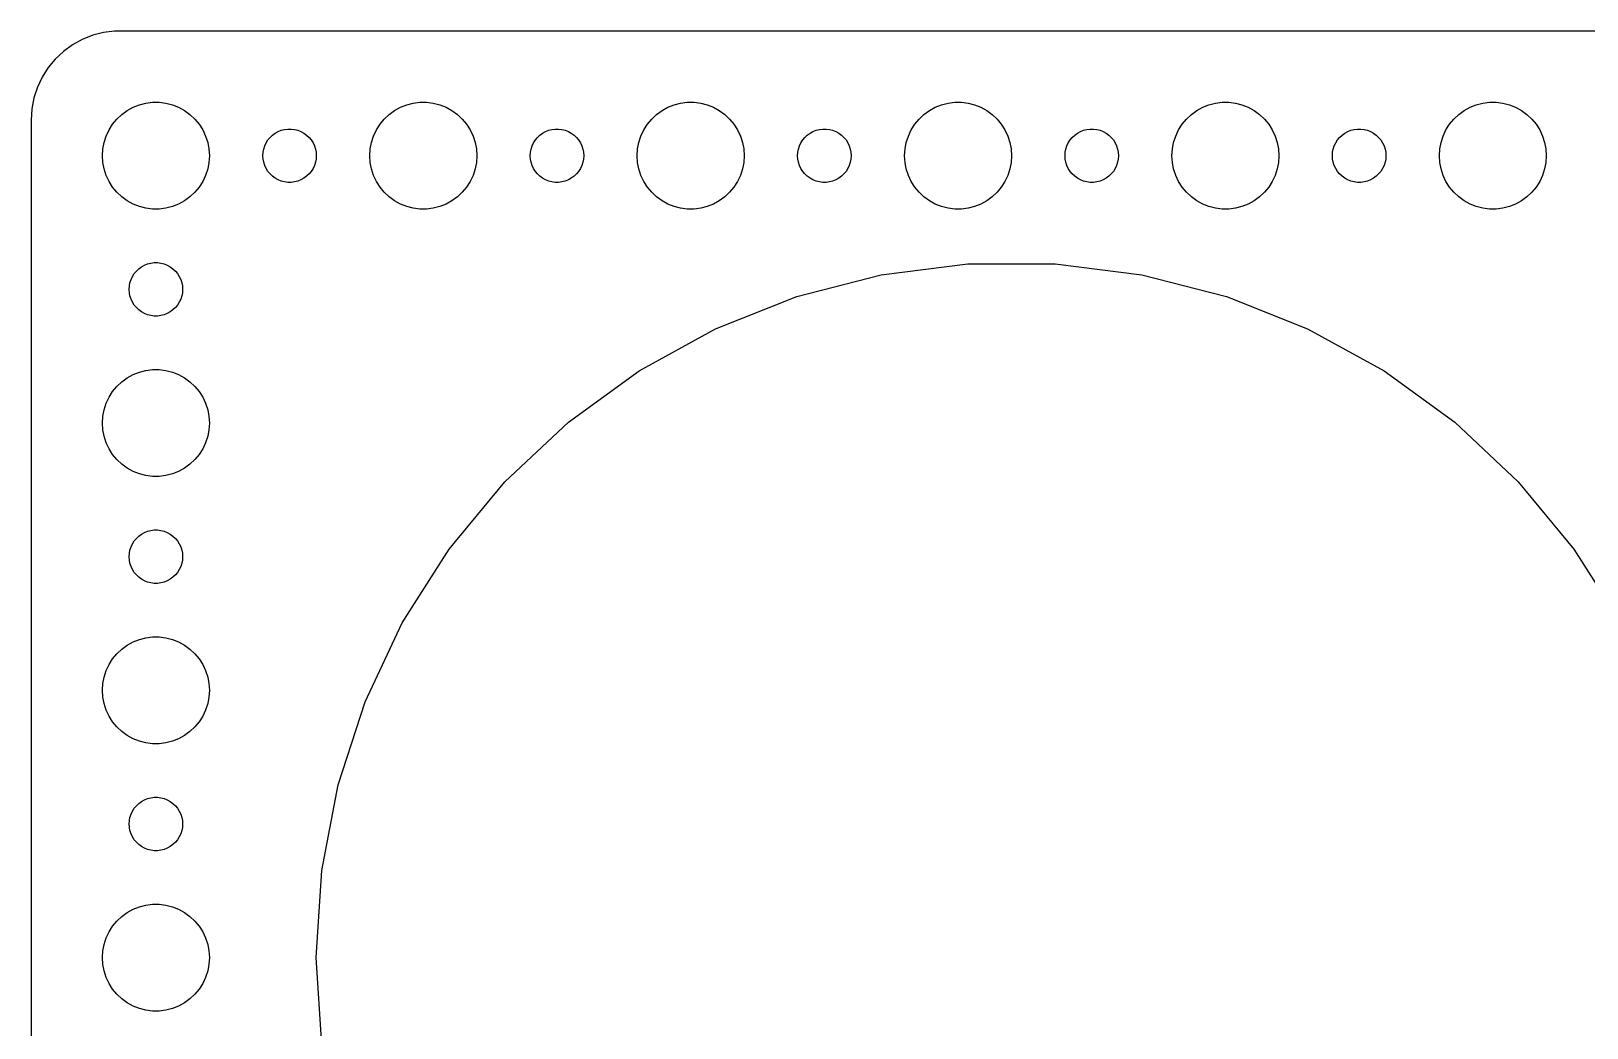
# Model space of a CAD drawing. Header units: metres. Extents: x -180 to 180, y -52 to 52.
# Drawn here: x -179.5 to -92.2, y -3.9 to 52 of the extents above; entities that cross this region are included whole.
import ezdxf

# ---------------------------------------------------------------- set-up
doc = ezdxf.new("R2010")
doc.units = ezdxf.units.M

msp = doc.modelspace()

# ---------------------------------------------------------------- linework, layer by layer
for p, q in [((-176.629, 51.5241), (-177.179, 51.2216)), ((-176.045, 51.7553), (-176.629, 51.5241)), ((-175.437, 51.9114), (-176.045, 51.7553)), ((-174.814, 51.9901), (-175.437, 51.9114)), ((174.814, 51.9901), (-174.814, 51.9901)), ((-177.687, 50.8526), (-178.145, 50.4227)), ((-177.179, 51.2216), (-177.687, 50.8526)), ((-178.545, 49.9389), (-178.882, 49.4088)), ((-178.145, 50.4227), (-178.545, 49.9389)), ((-178.882, 49.4088), (-179.149, 48.8406)), ((-179.343, 48.2434), (-179.461, 47.6267)), ((-179.149, 48.8406), (-179.343, 48.2434)), ((-179.461, 47.6267), (-179.5, 47)), ((-174.687, 47.0536), (-174.412, 47.3115)), ((-174.412, 47.3115), (-174.107, 47.533)), ((-174.107, 47.533), (-173.777, 47.7145)), ((-173.777, 47.7145), (-173.427, 47.8532)), ((-173.427, 47.8532), (-173.062, 47.9469)), ((-173.062, 47.9469), (-172.688, 47.9941)), ((-172.688, 47.9941), (-172.312, 47.9941)), ((-172.312, 47.9941), (-171.938, 47.9469)), ((-171.938, 47.9469), (-171.573, 47.8532)), ((-171.573, 47.8532), (-171.223, 47.7145)), ((-171.223, 47.7145), (-170.893, 47.533)), ((-170.893, 47.533), (-170.588, 47.3115)), ((-170.588, 47.3115), (-170.313, 47.0536)), ((-159.687, 47.0536), (-159.412, 47.3115)), ((-159.412, 47.3115), (-159.107, 47.533)), ((-159.107, 47.533), (-158.777, 47.7145)), ((-158.777, 47.7145), (-158.427, 47.8532)), ((-158.427, 47.8532), (-158.062, 47.9469)), ((-158.062, 47.9469), (-157.688, 47.9941)), ((-157.688, 47.9941), (-157.312, 47.9941)), ((-157.312, 47.9941), (-156.938, 47.9469)), ((-156.938, 47.9469), (-156.573, 47.8532)), ((-156.573, 47.8532), (-156.223, 47.7145)), ((-156.223, 47.7145), (-155.893, 47.533)), ((-155.893, 47.533), (-155.588, 47.3115)), ((-155.588, 47.3115), (-155.313, 47.0536)), ((-144.687, 47.0536), (-144.412, 47.3115)), ((-144.412, 47.3115), (-144.107, 47.533)), ((-144.107, 47.533), (-143.777, 47.7145)), ((-143.777, 47.7145), (-143.427, 47.8532)), ((-143.427, 47.8532), (-143.062, 47.9469)), ((-143.062, 47.9469), (-142.688, 47.9941)), ((-142.688, 47.9941), (-142.312, 47.9941)), ((-142.312, 47.9941), (-141.938, 47.9469)), ((-141.938, 47.9469), (-141.573, 47.8532)), ((-141.573, 47.8532), (-141.223, 47.7145)), ((-141.223, 47.7145), (-140.893, 47.533)), ((-140.893, 47.533), (-140.588, 47.3115)), ((-140.588, 47.3115), (-140.313, 47.0536)), ((-129.687, 47.0536), (-129.412, 47.3115)), ((-129.412, 47.3115), (-129.107, 47.533)), ((-129.107, 47.533), (-128.777, 47.7145)), ((-128.777, 47.7145), (-128.427, 47.8532)), ((-128.427, 47.8532), (-128.062, 47.9469)), ((-128.062, 47.9469), (-127.688, 47.9941)), ((-127.688, 47.9941), (-127.312, 47.9941)), ((-127.312, 47.9941), (-126.938, 47.9469)), ((-126.938, 47.9469), (-126.573, 47.8532)), ((-126.573, 47.8532), (-126.223, 47.7145)), ((-126.223, 47.7145), (-125.893, 47.533)), ((-125.893, 47.533), (-125.588, 47.3115)), ((-125.588, 47.3115), (-125.313, 47.0536)), ((-114.687, 47.0536), (-114.412, 47.3115)), ((-114.412, 47.3115), (-114.107, 47.533)), ((-114.107, 47.533), (-113.777, 47.7145)), ((-113.777, 47.7145), (-113.427, 47.8532)), ((-113.427, 47.8532), (-113.062, 47.9469)), ((-113.062, 47.9469), (-112.688, 47.9941)), ((-112.688, 47.9941), (-112.312, 47.9941)), ((-112.312, 47.9941), (-111.938, 47.9469)), ((-111.938, 47.9469), (-111.573, 47.8532)), ((-111.573, 47.8532), (-111.223, 47.7145)), ((-111.223, 47.7145), (-110.893, 47.533)), ((-110.893, 47.533), (-110.588, 47.3115)), ((-110.588, 47.3115), (-110.313, 47.0536)), ((-99.6869, 47.0536), (-99.4123, 47.3115)), ((-99.4123, 47.3115), (-99.1075, 47.533)), ((-99.1075, 47.533), (-98.7773, 47.7145)), ((-98.7773, 47.7145), (-98.427, 47.8532)), ((-98.427, 47.8532), (-98.0621, 47.9469)), ((-98.0621, 47.9469), (-97.6884, 47.9941)), ((-97.6884, 47.9941), (-97.3116, 47.9941)), ((-97.3116, 47.9941), (-96.9379, 47.9469)), ((-96.9379, 47.9469), (-96.573, 47.8532)), ((-96.573, 47.8532), (-96.2227, 47.7145)), ((-96.2227, 47.7145), (-95.8925, 47.533)), ((-95.8925, 47.533), (-95.5877, 47.3115)), ((-95.5877, 47.3115), (-95.3131, 47.0536)), ((-179.5, 47), (-179.5, -47)), ((-175.289, 46.1044), (-175.129, 46.4453)), ((-175.129, 46.4453), (-174.927, 46.7634)), ((-174.927, 46.7634), (-174.687, 47.0536)), ((-170.313, 47.0536), (-170.073, 46.7634)), ((-170.073, 46.7634), (-169.871, 46.4453)), ((-169.871, 46.4453), (-169.711, 46.1044)), ((-165.956, 46.1558), (-165.804, 46.2665)), ((-165.804, 46.2665), (-165.639, 46.3572)), ((-165.639, 46.3572), (-165.464, 46.4266)), ((-165.464, 46.4266), (-165.281, 46.4734)), ((-165.281, 46.4734), (-165.094, 46.497)), ((-165.094, 46.497), (-164.906, 46.497)), ((-164.906, 46.497), (-164.719, 46.4734)), ((-164.719, 46.4734), (-164.536, 46.4266)), ((-164.536, 46.4266), (-164.361, 46.3572)), ((-164.361, 46.3572), (-164.196, 46.2665)), ((-164.196, 46.2665), (-164.044, 46.1558)), ((-160.289, 46.1044), (-160.129, 46.4453)), ((-160.129, 46.4453), (-159.927, 46.7634)), ((-159.927, 46.7634), (-159.687, 47.0536)), ((-155.313, 47.0536), (-155.073, 46.7634)), ((-155.073, 46.7634), (-154.871, 46.4453)), ((-154.871, 46.4453), (-154.711, 46.1044)), ((-150.956, 46.1558), (-150.804, 46.2665)), ((-150.804, 46.2665), (-150.639, 46.3572)), ((-150.639, 46.3572), (-150.464, 46.4266)), ((-150.464, 46.4266), (-150.281, 46.4734)), ((-150.281, 46.4734), (-150.094, 46.497)), ((-150.094, 46.497), (-149.906, 46.497)), ((-149.906, 46.497), (-149.719, 46.4734)), ((-149.719, 46.4734), (-149.536, 46.4266)), ((-149.536, 46.4266), (-149.361, 46.3572)), ((-149.361, 46.3572), (-149.196, 46.2665)), ((-149.196, 46.2665), (-149.044, 46.1558)), ((-145.289, 46.1044), (-145.129, 46.4453)), ((-145.129, 46.4453), (-144.927, 46.7634)), ((-144.927, 46.7634), (-144.687, 47.0536)), ((-140.313, 47.0536), (-140.073, 46.7634)), ((-140.073, 46.7634), (-139.871, 46.4453)), ((-139.871, 46.4453), (-139.711, 46.1044)), ((-135.956, 46.1558), (-135.804, 46.2665)), ((-135.804, 46.2665), (-135.639, 46.3572)), ((-135.639, 46.3572), (-135.464, 46.4266)), ((-135.464, 46.4266), (-135.281, 46.4734)), ((-135.281, 46.4734), (-135.094, 46.497)), ((-135.094, 46.497), (-134.906, 46.497)), ((-134.906, 46.497), (-134.719, 46.4734)), ((-134.719, 46.4734), (-134.536, 46.4266)), ((-134.536, 46.4266), (-134.361, 46.3572)), ((-134.361, 46.3572), (-134.196, 46.2665)), ((-134.196, 46.2665), (-134.044, 46.1558)), ((-130.289, 46.1044), (-130.129, 46.4453)), ((-130.129, 46.4453), (-129.927, 46.7634)), ((-129.927, 46.7634), (-129.687, 47.0536)), ((-125.313, 47.0536), (-125.073, 46.7634)), ((-125.073, 46.7634), (-124.871, 46.4453)), ((-124.871, 46.4453), (-124.711, 46.1044)), ((-120.956, 46.1558), (-120.804, 46.2665)), ((-120.804, 46.2665), (-120.639, 46.3572)), ((-120.639, 46.3572), (-120.464, 46.4266)), ((-120.464, 46.4266), (-120.281, 46.4734)), ((-120.281, 46.4734), (-120.094, 46.497)), ((-120.094, 46.497), (-119.906, 46.497)), ((-119.906, 46.497), (-119.719, 46.4734)), ((-119.719, 46.4734), (-119.536, 46.4266)), ((-119.536, 46.4266), (-119.361, 46.3572)), ((-119.361, 46.3572), (-119.196, 46.2665)), ((-119.196, 46.2665), (-119.044, 46.1558)), ((-115.289, 46.1044), (-115.129, 46.4453)), ((-115.129, 46.4453), (-114.927, 46.7634)), ((-114.927, 46.7634), (-114.687, 47.0536)), ((-110.313, 47.0536), (-110.073, 46.7634)), ((-110.073, 46.7634), (-109.871, 46.4453)), ((-109.871, 46.4453), (-109.711, 46.1044)), ((-105.956, 46.1558), (-105.804, 46.2665)), ((-105.804, 46.2665), (-105.639, 46.3572)), ((-105.639, 46.3572), (-105.464, 46.4266)), ((-105.464, 46.4266), (-105.281, 46.4734)), ((-105.281, 46.4734), (-105.094, 46.497)), ((-105.094, 46.497), (-104.906, 46.497)), ((-104.906, 46.497), (-104.719, 46.4734)), ((-104.719, 46.4734), (-104.536, 46.4266)), ((-104.536, 46.4266), (-104.361, 46.3572)), ((-104.361, 46.3572), (-104.196, 46.2665)), ((-104.196, 46.2665), (-104.044, 46.1558)), ((-100.289, 46.1044), (-100.129, 46.4453)), ((-100.129, 46.4453), (-99.927, 46.7634)), ((-99.927, 46.7634), (-99.6869, 47.0536)), ((-95.3131, 47.0536), (-95.073, 46.7634)), ((-95.073, 46.7634), (-94.8711, 46.4453)), ((-94.8711, 46.4453), (-94.7107, 46.1044)), ((-175.476, 45.376), (-175.406, 45.7461)), ((-175.406, 45.7461), (-175.289, 46.1044)), ((-169.711, 46.1044), (-169.594, 45.7461)), ((-169.594, 45.7461), (-169.524, 45.376)), ((-166.453, 45.373), (-166.395, 45.5522)), ((-166.395, 45.5522), (-166.314, 45.7226)), ((-166.314, 45.7226), (-166.214, 45.8817)), ((-166.214, 45.8817), (-166.093, 46.0268)), ((-166.093, 46.0268), (-165.956, 46.1558)), ((-164.044, 46.1558), (-163.907, 46.0268)), ((-163.907, 46.0268), (-163.786, 45.8817)), ((-163.786, 45.8817), (-163.686, 45.7226)), ((-163.686, 45.7226), (-163.605, 45.5522)), ((-163.605, 45.5522), (-163.547, 45.373)), ((-160.476, 45.376), (-160.406, 45.7461)), ((-160.406, 45.7461), (-160.289, 46.1044)), ((-154.711, 46.1044), (-154.594, 45.7461)), ((-154.594, 45.7461), (-154.524, 45.376)), ((-151.453, 45.373), (-151.395, 45.5522)), ((-151.395, 45.5522), (-151.314, 45.7226)), ((-151.314, 45.7226), (-151.214, 45.8817)), ((-151.214, 45.8817), (-151.093, 46.0268)), ((-151.093, 46.0268), (-150.956, 46.1558)), ((-149.044, 46.1558), (-148.907, 46.0268)), ((-148.907, 46.0268), (-148.786, 45.8817)), ((-148.786, 45.8817), (-148.686, 45.7226)), ((-148.686, 45.7226), (-148.605, 45.5522)), ((-148.605, 45.5522), (-148.547, 45.373)), ((-145.476, 45.376), (-145.406, 45.7461)), ((-145.406, 45.7461), (-145.289, 46.1044)), ((-139.711, 46.1044), (-139.594, 45.7461)), ((-139.594, 45.7461), (-139.524, 45.376)), ((-136.453, 45.373), (-136.395, 45.5522)), ((-136.395, 45.5522), (-136.314, 45.7226)), ((-136.314, 45.7226), (-136.214, 45.8817)), ((-136.214, 45.8817), (-136.093, 46.0268)), ((-136.093, 46.0268), (-135.956, 46.1558)), ((-134.044, 46.1558), (-133.907, 46.0268)), ((-133.907, 46.0268), (-133.786, 45.8817)), ((-133.786, 45.8817), (-133.686, 45.7226)), ((-133.686, 45.7226), (-133.605, 45.5522)), ((-133.605, 45.5522), (-133.547, 45.373)), ((-130.476, 45.376), (-130.406, 45.7461)), ((-130.406, 45.7461), (-130.289, 46.1044)), ((-124.711, 46.1044), (-124.594, 45.7461)), ((-124.594, 45.7461), (-124.524, 45.376)), ((-121.453, 45.373), (-121.395, 45.5522)), ((-121.395, 45.5522), (-121.314, 45.7226)), ((-121.314, 45.7226), (-121.214, 45.8817)), ((-121.214, 45.8817), (-121.093, 46.0268)), ((-121.093, 46.0268), (-120.956, 46.1558)), ((-119.044, 46.1558), (-118.907, 46.0268)), ((-118.907, 46.0268), (-118.786, 45.8817)), ((-118.786, 45.8817), (-118.686, 45.7226)), ((-118.686, 45.7226), (-118.605, 45.5522)), ((-118.605, 45.5522), (-118.547, 45.373)), ((-115.476, 45.376), (-115.406, 45.7461)), ((-115.406, 45.7461), (-115.289, 46.1044)), ((-109.711, 46.1044), (-109.594, 45.7461)), ((-109.594, 45.7461), (-109.524, 45.376)), ((-106.453, 45.373), (-106.395, 45.5522)), ((-106.395, 45.5522), (-106.314, 45.7226)), ((-106.314, 45.7226), (-106.214, 45.8817)), ((-106.214, 45.8817), (-106.093, 46.0268)), ((-106.093, 46.0268), (-105.956, 46.1558)), ((-104.044, 46.1558), (-103.907, 46.0268)), ((-103.907, 46.0268), (-103.786, 45.8817)), ((-103.786, 45.8817), (-103.686, 45.7226)), ((-103.686, 45.7226), (-103.605, 45.5522)), ((-103.605, 45.5522), (-103.547, 45.373)), ((-100.476, 45.376), (-100.406, 45.7461)), ((-100.406, 45.7461), (-100.289, 46.1044)), ((-94.7107, 46.1044), (-94.5943, 45.7461)), ((-94.5943, 45.7461), (-94.5237, 45.376)), ((-175.5, 45), (-175.476, 45.376)), ((-175.476, 44.624), (-175.5, 45)), ((-175.406, 44.2539), (-175.476, 44.624)), ((-169.524, 44.624), (-169.594, 44.2539)), ((-169.524, 45.376), (-169.5, 45)), ((-169.5, 45), (-169.524, 44.624)), ((-166.5, 45), (-166.488, 45.188)), ((-166.488, 44.812), (-166.5, 45)), ((-166.488, 45.188), (-166.453, 45.373)), ((-166.453, 44.627), (-166.488, 44.812)), ((-166.395, 44.4478), (-166.453, 44.627)), ((-163.547, 44.627), (-163.605, 44.4478)), ((-163.547, 45.373), (-163.512, 45.188)), ((-163.512, 44.812), (-163.547, 44.627)), ((-163.512, 45.188), (-163.5, 45)), ((-163.5, 45), (-163.512, 44.812)), ((-160.5, 45), (-160.476, 45.376)), ((-160.476, 44.624), (-160.5, 45)), ((-160.406, 44.2539), (-160.476, 44.624)), ((-154.524, 44.624), (-154.594, 44.2539)), ((-154.524, 45.376), (-154.5, 45)), ((-154.5, 45), (-154.524, 44.624)), ((-151.5, 45), (-151.488, 45.188)), ((-151.488, 44.812), (-151.5, 45)), ((-151.488, 45.188), (-151.453, 45.373)), ((-151.453, 44.627), (-151.488, 44.812)), ((-151.395, 44.4478), (-151.453, 44.627)), ((-148.547, 44.627), (-148.605, 44.4478)), ((-148.547, 45.373), (-148.512, 45.188)), ((-148.512, 44.812), (-148.547, 44.627)), ((-148.512, 45.188), (-148.5, 45)), ((-148.5, 45), (-148.512, 44.812)), ((-145.5, 45), (-145.476, 45.376)), ((-145.476, 44.624), (-145.5, 45)), ((-145.406, 44.2539), (-145.476, 44.624)), ((-139.524, 44.624), (-139.594, 44.2539)), ((-139.524, 45.376), (-139.5, 45)), ((-139.5, 45), (-139.524, 44.624)), ((-136.5, 45), (-136.488, 45.188)), ((-136.488, 44.812), (-136.5, 45)), ((-136.488, 45.188), (-136.453, 45.373)), ((-136.453, 44.627), (-136.488, 44.812)), ((-136.395, 44.4478), (-136.453, 44.627)), ((-133.547, 44.627), (-133.605, 44.4478)), ((-133.547, 45.373), (-133.512, 45.188)), ((-133.512, 44.812), (-133.547, 44.627)), ((-133.512, 45.188), (-133.5, 45)), ((-133.5, 45), (-133.512, 44.812)), ((-130.5, 45), (-130.476, 45.376)), ((-130.476, 44.624), (-130.5, 45)), ((-130.406, 44.2539), (-130.476, 44.624)), ((-124.524, 44.624), (-124.594, 44.2539)), ((-124.524, 45.376), (-124.5, 45)), ((-124.5, 45), (-124.524, 44.624)), ((-121.5, 45), (-121.488, 45.188)), ((-121.488, 44.812), (-121.5, 45)), ((-121.488, 45.188), (-121.453, 45.373)), ((-121.453, 44.627), (-121.488, 44.812)), ((-121.395, 44.4478), (-121.453, 44.627)), ((-118.547, 44.627), (-118.605, 44.4478)), ((-118.547, 45.373), (-118.512, 45.188)), ((-118.512, 44.812), (-118.547, 44.627)), ((-118.512, 45.188), (-118.5, 45)), ((-118.5, 45), (-118.512, 44.812)), ((-115.5, 45), (-115.476, 45.376)), ((-115.476, 44.624), (-115.5, 45)), ((-115.406, 44.2539), (-115.476, 44.624)), ((-109.524, 44.624), (-109.594, 44.2539)), ((-109.524, 45.376), (-109.5, 45)), ((-109.5, 45), (-109.524, 44.624)), ((-106.5, 45), (-106.488, 45.188)), ((-106.488, 44.812), (-106.5, 45)), ((-106.488, 45.188), (-106.453, 45.373)), ((-106.453, 44.627), (-106.488, 44.812)), ((-106.395, 44.4478), (-106.453, 44.627)), ((-103.547, 44.627), (-103.605, 44.4478)), ((-103.547, 45.373), (-103.512, 45.188)), ((-103.512, 44.812), (-103.547, 44.627)), ((-103.512, 45.188), (-103.5, 45)), ((-103.5, 45), (-103.512, 44.812)), ((-100.5, 45), (-100.476, 45.376)), ((-100.476, 44.624), (-100.5, 45)), ((-100.406, 44.2539), (-100.476, 44.624)), ((-94.5237, 44.624), (-94.5943, 44.2539)), ((-94.5237, 45.376), (-94.5, 45)), ((-94.5, 45), (-94.5237, 44.624)), ((-175.289, 43.8956), (-175.406, 44.2539)), ((-175.129, 43.5547), (-175.289, 43.8956)), ((-169.711, 43.8956), (-169.871, 43.5547)), ((-169.594, 44.2539), (-169.711, 43.8956)), ((-166.314, 44.2774), (-166.395, 44.4478)), ((-166.214, 44.1183), (-166.314, 44.2774)), ((-166.093, 43.9732), (-166.214, 44.1183)), ((-165.956, 43.8442), (-166.093, 43.9732)), ((-165.804, 43.7335), (-165.956, 43.8442)), ((-165.639, 43.6428), (-165.804, 43.7335)), ((-165.464, 43.5734), (-165.639, 43.6428)), ((-164.361, 43.6428), (-164.536, 43.5734)), ((-164.196, 43.7335), (-164.361, 43.6428)), ((-164.044, 43.8442), (-164.196, 43.7335)), ((-163.907, 43.9732), (-164.044, 43.8442)), ((-163.786, 44.1183), (-163.907, 43.9732)), ((-163.686, 44.2774), (-163.786, 44.1183)), ((-163.605, 44.4478), (-163.686, 44.2774)), ((-160.289, 43.8956), (-160.406, 44.2539)), ((-160.129, 43.5547), (-160.289, 43.8956)), ((-154.711, 43.8956), (-154.871, 43.5547)), ((-154.594, 44.2539), (-154.711, 43.8956)), ((-151.314, 44.2774), (-151.395, 44.4478)), ((-151.214, 44.1183), (-151.314, 44.2774)), ((-151.093, 43.9732), (-151.214, 44.1183)), ((-150.956, 43.8442), (-151.093, 43.9732)), ((-150.804, 43.7335), (-150.956, 43.8442)), ((-150.639, 43.6428), (-150.804, 43.7335)), ((-150.464, 43.5734), (-150.639, 43.6428)), ((-149.361, 43.6428), (-149.536, 43.5734)), ((-149.196, 43.7335), (-149.361, 43.6428)), ((-149.044, 43.8442), (-149.196, 43.7335)), ((-148.907, 43.9732), (-149.044, 43.8442)), ((-148.786, 44.1183), (-148.907, 43.9732)), ((-148.686, 44.2774), (-148.786, 44.1183)), ((-148.605, 44.4478), (-148.686, 44.2774)), ((-145.289, 43.8956), (-145.406, 44.2539)), ((-145.129, 43.5547), (-145.289, 43.8956)), ((-139.711, 43.8956), (-139.871, 43.5547)), ((-139.594, 44.2539), (-139.711, 43.8956)), ((-136.314, 44.2774), (-136.395, 44.4478)), ((-136.214, 44.1183), (-136.314, 44.2774)), ((-136.093, 43.9732), (-136.214, 44.1183)), ((-135.956, 43.8442), (-136.093, 43.9732)), ((-135.804, 43.7335), (-135.956, 43.8442)), ((-135.639, 43.6428), (-135.804, 43.7335)), ((-135.464, 43.5734), (-135.639, 43.6428)), ((-134.361, 43.6428), (-134.536, 43.5734)), ((-134.196, 43.7335), (-134.361, 43.6428)), ((-134.044, 43.8442), (-134.196, 43.7335)), ((-133.907, 43.9732), (-134.044, 43.8442)), ((-133.786, 44.1183), (-133.907, 43.9732)), ((-133.686, 44.2774), (-133.786, 44.1183)), ((-133.605, 44.4478), (-133.686, 44.2774)), ((-130.289, 43.8956), (-130.406, 44.2539)), ((-130.129, 43.5547), (-130.289, 43.8956)), ((-124.711, 43.8956), (-124.871, 43.5547)), ((-124.594, 44.2539), (-124.711, 43.8956)), ((-121.314, 44.2774), (-121.395, 44.4478)), ((-121.214, 44.1183), (-121.314, 44.2774)), ((-121.093, 43.9732), (-121.214, 44.1183)), ((-120.956, 43.8442), (-121.093, 43.9732)), ((-120.804, 43.7335), (-120.956, 43.8442)), ((-120.639, 43.6428), (-120.804, 43.7335)), ((-120.464, 43.5734), (-120.639, 43.6428)), ((-119.361, 43.6428), (-119.536, 43.5734)), ((-119.196, 43.7335), (-119.361, 43.6428)), ((-119.044, 43.8442), (-119.196, 43.7335)), ((-118.907, 43.9732), (-119.044, 43.8442)), ((-118.786, 44.1183), (-118.907, 43.9732)), ((-118.686, 44.2774), (-118.786, 44.1183)), ((-118.605, 44.4478), (-118.686, 44.2774)), ((-115.289, 43.8956), (-115.406, 44.2539)), ((-115.129, 43.5547), (-115.289, 43.8956)), ((-109.711, 43.8956), (-109.871, 43.5547)), ((-109.594, 44.2539), (-109.711, 43.8956)), ((-106.314, 44.2774), (-106.395, 44.4478)), ((-106.214, 44.1183), (-106.314, 44.2774)), ((-106.093, 43.9732), (-106.214, 44.1183)), ((-105.956, 43.8442), (-106.093, 43.9732)), ((-105.804, 43.7335), (-105.956, 43.8442)), ((-105.639, 43.6428), (-105.804, 43.7335)), ((-105.464, 43.5734), (-105.639, 43.6428)), ((-104.361, 43.6428), (-104.536, 43.5734)), ((-104.196, 43.7335), (-104.361, 43.6428)), ((-104.044, 43.8442), (-104.196, 43.7335)), ((-103.907, 43.9732), (-104.044, 43.8442)), ((-103.786, 44.1183), (-103.907, 43.9732)), ((-103.686, 44.2774), (-103.786, 44.1183)), ((-103.605, 44.4478), (-103.686, 44.2774)), ((-100.289, 43.8956), (-100.406, 44.2539)), ((-100.129, 43.5547), (-100.289, 43.8956)), ((-94.7107, 43.8956), (-94.8711, 43.5547)), ((-94.5943, 44.2539), (-94.7107, 43.8956)), ((-174.927, 43.2366), (-175.129, 43.5547)), ((-174.687, 42.9464), (-174.927, 43.2366)), ((-174.412, 42.6885), (-174.687, 42.9464)), ((-170.313, 42.9464), (-170.588, 42.6885)), ((-170.073, 43.2366), (-170.313, 42.9464)), ((-169.871, 43.5547), (-170.073, 43.2366)), ((-165.281, 43.5266), (-165.464, 43.5734)), ((-165.094, 43.503), (-165.281, 43.5266)), ((-164.906, 43.503), (-165.094, 43.503)), ((-164.719, 43.5266), (-164.906, 43.503)), ((-164.536, 43.5734), (-164.719, 43.5266)), ((-159.927, 43.2366), (-160.129, 43.5547)), ((-159.687, 42.9464), (-159.927, 43.2366)), ((-159.412, 42.6885), (-159.687, 42.9464)), ((-155.313, 42.9464), (-155.588, 42.6885)), ((-155.073, 43.2366), (-155.313, 42.9464)), ((-154.871, 43.5547), (-155.073, 43.2366)), ((-150.281, 43.5266), (-150.464, 43.5734)), ((-150.094, 43.503), (-150.281, 43.5266)), ((-149.906, 43.503), (-150.094, 43.503)), ((-149.719, 43.5266), (-149.906, 43.503)), ((-149.536, 43.5734), (-149.719, 43.5266)), ((-144.927, 43.2366), (-145.129, 43.5547)), ((-144.687, 42.9464), (-144.927, 43.2366)), ((-144.412, 42.6885), (-144.687, 42.9464)), ((-140.313, 42.9464), (-140.588, 42.6885)), ((-140.073, 43.2366), (-140.313, 42.9464)), ((-139.871, 43.5547), (-140.073, 43.2366)), ((-135.281, 43.5266), (-135.464, 43.5734)), ((-135.094, 43.503), (-135.281, 43.5266)), ((-134.906, 43.503), (-135.094, 43.503)), ((-134.719, 43.5266), (-134.906, 43.503)), ((-134.536, 43.5734), (-134.719, 43.5266)), ((-129.927, 43.2366), (-130.129, 43.5547)), ((-129.687, 42.9464), (-129.927, 43.2366)), ((-129.412, 42.6885), (-129.687, 42.9464)), ((-125.313, 42.9464), (-125.588, 42.6885)), ((-125.073, 43.2366), (-125.313, 42.9464)), ((-124.871, 43.5547), (-125.073, 43.2366)), ((-120.281, 43.5266), (-120.464, 43.5734)), ((-120.094, 43.503), (-120.281, 43.5266)), ((-119.906, 43.503), (-120.094, 43.503)), ((-119.719, 43.5266), (-119.906, 43.503)), ((-119.536, 43.5734), (-119.719, 43.5266)), ((-114.927, 43.2366), (-115.129, 43.5547)), ((-114.687, 42.9464), (-114.927, 43.2366)), ((-114.412, 42.6885), (-114.687, 42.9464)), ((-110.313, 42.9464), (-110.588, 42.6885)), ((-110.073, 43.2366), (-110.313, 42.9464)), ((-109.871, 43.5547), (-110.073, 43.2366)), ((-105.281, 43.5266), (-105.464, 43.5734)), ((-105.094, 43.503), (-105.281, 43.5266)), ((-104.906, 43.503), (-105.094, 43.503)), ((-104.719, 43.5266), (-104.906, 43.503)), ((-104.536, 43.5734), (-104.719, 43.5266)), ((-99.927, 43.2366), (-100.129, 43.5547)), ((-99.6869, 42.9464), (-99.927, 43.2366)), ((-99.4123, 42.6885), (-99.6869, 42.9464)), ((-95.3131, 42.9464), (-95.5877, 42.6885)), ((-95.073, 43.2366), (-95.3131, 42.9464)), ((-94.8711, 43.5547), (-95.073, 43.2366)), ((-174.107, 42.467), (-174.412, 42.6885)), ((-173.777, 42.2855), (-174.107, 42.467)), ((-173.427, 42.1468), (-173.777, 42.2855)), ((-173.062, 42.0531), (-173.427, 42.1468)), ((-172.688, 42.0059), (-173.062, 42.0531)), ((-172.312, 42.0059), (-172.688, 42.0059)), ((-171.938, 42.0531), (-172.312, 42.0059)), ((-171.573, 42.1468), (-171.938, 42.0531)), ((-171.223, 42.2855), (-171.573, 42.1468)), ((-170.893, 42.467), (-171.223, 42.2855)), ((-170.588, 42.6885), (-170.893, 42.467)), ((-159.107, 42.467), (-159.412, 42.6885)), ((-158.777, 42.2855), (-159.107, 42.467)), ((-158.427, 42.1468), (-158.777, 42.2855)), ((-158.062, 42.0531), (-158.427, 42.1468)), ((-157.688, 42.0059), (-158.062, 42.0531)), ((-157.312, 42.0059), (-157.688, 42.0059)), ((-156.938, 42.0531), (-157.312, 42.0059)), ((-156.573, 42.1468), (-156.938, 42.0531)), ((-156.223, 42.2855), (-156.573, 42.1468)), ((-155.893, 42.467), (-156.223, 42.2855)), ((-155.588, 42.6885), (-155.893, 42.467)), ((-144.107, 42.467), (-144.412, 42.6885)), ((-143.777, 42.2855), (-144.107, 42.467)), ((-143.427, 42.1468), (-143.777, 42.2855)), ((-143.062, 42.0531), (-143.427, 42.1468)), ((-142.688, 42.0059), (-143.062, 42.0531)), ((-142.312, 42.0059), (-142.688, 42.0059)), ((-141.938, 42.0531), (-142.312, 42.0059)), ((-141.573, 42.1468), (-141.938, 42.0531)), ((-141.223, 42.2855), (-141.573, 42.1468)), ((-140.893, 42.467), (-141.223, 42.2855)), ((-140.588, 42.6885), (-140.893, 42.467)), ((-129.107, 42.467), (-129.412, 42.6885)), ((-128.777, 42.2855), (-129.107, 42.467)), ((-128.427, 42.1468), (-128.777, 42.2855)), ((-128.062, 42.0531), (-128.427, 42.1468)), ((-127.688, 42.0059), (-128.062, 42.0531)), ((-127.312, 42.0059), (-127.688, 42.0059)), ((-126.938, 42.0531), (-127.312, 42.0059)), ((-126.573, 42.1468), (-126.938, 42.0531)), ((-126.223, 42.2855), (-126.573, 42.1468)), ((-125.893, 42.467), (-126.223, 42.2855)), ((-125.588, 42.6885), (-125.893, 42.467)), ((-114.107, 42.467), (-114.412, 42.6885)), ((-113.777, 42.2855), (-114.107, 42.467)), ((-113.427, 42.1468), (-113.777, 42.2855)), ((-113.062, 42.0531), (-113.427, 42.1468)), ((-112.688, 42.0059), (-113.062, 42.0531)), ((-112.312, 42.0059), (-112.688, 42.0059)), ((-111.938, 42.0531), (-112.312, 42.0059)), ((-111.573, 42.1468), (-111.938, 42.0531)), ((-111.223, 42.2855), (-111.573, 42.1468)), ((-110.893, 42.467), (-111.223, 42.2855)), ((-110.588, 42.6885), (-110.893, 42.467)), ((-99.1075, 42.467), (-99.4123, 42.6885)), ((-98.7773, 42.2855), (-99.1075, 42.467)), ((-98.427, 42.1468), (-98.7773, 42.2855)), ((-98.0621, 42.0531), (-98.427, 42.1468)), ((-97.6884, 42.0059), (-98.0621, 42.0531)), ((-97.3116, 42.0059), (-97.6884, 42.0059)), ((-96.9379, 42.0531), (-97.3116, 42.0059)), ((-96.573, 42.1468), (-96.9379, 42.0531)), ((-96.2227, 42.2855), (-96.573, 42.1468)), ((-95.8925, 42.467), (-96.2227, 42.2855)), ((-95.5877, 42.6885), (-95.8925, 42.467)), ((-173.714, 38.3817), (-173.593, 38.5268)), ((-173.593, 38.5268), (-173.456, 38.6558)), ((-173.456, 38.6558), (-173.304, 38.7665)), ((-173.304, 38.7665), (-173.139, 38.8572)), ((-173.139, 38.8572), (-172.964, 38.9266)), ((-172.964, 38.9266), (-172.781, 38.9734)), ((-172.781, 38.9734), (-172.594, 38.997)), ((-172.594, 38.997), (-172.406, 38.997)), ((-172.406, 38.997), (-172.219, 38.9734)), ((-172.219, 38.9734), (-172.036, 38.9266)), ((-172.036, 38.9266), (-171.861, 38.8572)), ((-171.861, 38.8572), (-171.696, 38.7665)), ((-171.696, 38.7665), (-171.544, 38.6558)), ((-171.544, 38.6558), (-171.407, 38.5268)), ((-171.407, 38.5268), (-171.286, 38.3817)), ((-131.808, 38.3092), (-126.949, 38.923)), ((-126.949, 38.923), (-122.051, 38.923)), ((-122.051, 38.923), (-117.192, 38.3092)), ((-174, 37.5), (-173.988, 37.688)), ((-173.988, 37.688), (-173.953, 37.873)), ((-173.953, 37.873), (-173.895, 38.0522)), ((-173.895, 38.0522), (-173.814, 38.2226)), ((-173.814, 38.2226), (-173.714, 38.3817)), ((-171.286, 38.3817), (-171.186, 38.2226)), ((-171.186, 38.2226), (-171.105, 38.0522)), ((-171.105, 38.0522), (-171.047, 37.873)), ((-171.047, 37.873), (-171.012, 37.688)), ((-171.012, 37.688), (-171, 37.5)), ((-136.552, 37.0912), (-131.808, 38.3092)), ((-117.192, 38.3092), (-112.448, 37.0912)), ((-173.988, 37.312), (-174, 37.5)), ((-173.953, 37.127), (-173.988, 37.312)), ((-173.895, 36.9478), (-173.953, 37.127)), ((-173.814, 36.7774), (-173.895, 36.9478)), ((-173.714, 36.6183), (-173.814, 36.7774)), ((-171.186, 36.7774), (-171.286, 36.6183)), ((-171.105, 36.9478), (-171.186, 36.7774)), ((-171.047, 37.127), (-171.105, 36.9478)), ((-171.012, 37.312), (-171.047, 37.127)), ((-171, 37.5), (-171.012, 37.312)), ((-141.105, 35.2883), (-136.552, 37.0912)), ((-112.448, 37.0912), (-107.895, 35.2883)), ((-173.593, 36.4732), (-173.714, 36.6183)), ((-173.456, 36.3442), (-173.593, 36.4732)), ((-173.304, 36.2335), (-173.456, 36.3442)), ((-173.139, 36.1428), (-173.304, 36.2335)), ((-172.964, 36.0734), (-173.139, 36.1428)), ((-172.781, 36.0266), (-172.964, 36.0734)), ((-172.594, 36.003), (-172.781, 36.0266)), ((-172.406, 36.003), (-172.594, 36.003)), ((-172.219, 36.0266), (-172.406, 36.003)), ((-172.036, 36.0734), (-172.219, 36.0266)), ((-171.861, 36.1428), (-172.036, 36.0734)), ((-171.696, 36.2335), (-171.861, 36.1428)), ((-171.544, 36.3442), (-171.696, 36.2335)), ((-171.407, 36.4732), (-171.544, 36.3442)), ((-171.286, 36.6183), (-171.407, 36.4732)), ((-145.397, 32.9288), (-141.105, 35.2883)), ((-107.895, 35.2883), (-103.603, 32.9288)), ((-174.687, 32.0536), (-174.412, 32.3115)), ((-174.412, 32.3115), (-174.107, 32.533)), ((-174.107, 32.533), (-173.777, 32.7145)), ((-173.777, 32.7145), (-173.427, 32.8532)), ((-173.427, 32.8532), (-173.062, 32.9469)), ((-173.062, 32.9469), (-172.688, 32.9941)), ((-172.688, 32.9941), (-172.312, 32.9941)), ((-172.312, 32.9941), (-171.938, 32.9469)), ((-171.938, 32.9469), (-171.573, 32.8532)), ((-171.573, 32.8532), (-171.223, 32.7145)), ((-171.223, 32.7145), (-170.893, 32.533)), ((-170.893, 32.533), (-170.588, 32.3115)), ((-170.588, 32.3115), (-170.313, 32.0536)), ((-149.36, 30.05), (-145.397, 32.9288)), ((-103.603, 32.9288), (-99.6405, 30.05)), ((-175.289, 31.1044), (-175.129, 31.4453)), ((-175.129, 31.4453), (-174.927, 31.7634)), ((-174.927, 31.7634), (-174.687, 32.0536)), ((-170.313, 32.0536), (-170.073, 31.7634)), ((-170.073, 31.7634), (-169.871, 31.4453)), ((-169.871, 31.4453), (-169.711, 31.1044)), ((-175.476, 30.376), (-175.406, 30.7461)), ((-175.406, 30.7461), (-175.289, 31.1044)), ((-169.711, 31.1044), (-169.594, 30.7461)), ((-169.594, 30.7461), (-169.524, 30.376)), ((-175.5, 30), (-175.476, 30.376)), ((-175.476, 29.624), (-175.5, 30)), ((-169.524, 30.376), (-169.5, 30)), ((-169.5, 30), (-169.524, 29.624)), ((-152.93, 26.6973), (-149.36, 30.05)), ((-99.6405, 30.05), (-96.0702, 26.6973)), ((-175.406, 29.2539), (-175.476, 29.624)), ((-175.289, 28.8956), (-175.406, 29.2539)), ((-175.129, 28.5547), (-175.289, 28.8956)), ((-169.711, 28.8956), (-169.871, 28.5547)), ((-169.594, 29.2539), (-169.711, 28.8956)), ((-169.524, 29.624), (-169.594, 29.2539)), ((-174.927, 28.2366), (-175.129, 28.5547)), ((-174.687, 27.9464), (-174.927, 28.2366)), ((-174.412, 27.6884), (-174.687, 27.9464)), ((-170.313, 27.9464), (-170.588, 27.6884)), ((-170.073, 28.2366), (-170.313, 27.9464)), ((-169.871, 28.5547), (-170.073, 28.2366)), ((-174.107, 27.467), (-174.412, 27.6884)), ((-173.777, 27.2855), (-174.107, 27.467)), ((-173.427, 27.1468), (-173.777, 27.2855)), ((-173.062, 27.0531), (-173.427, 27.1468)), ((-171.573, 27.1468), (-171.938, 27.0531)), ((-171.223, 27.2855), (-171.573, 27.1468)), ((-170.893, 27.467), (-171.223, 27.2855)), ((-170.588, 27.6884), (-170.893, 27.467)), ((-172.688, 27.0059), (-173.062, 27.0531)), ((-172.312, 27.0059), (-172.688, 27.0059)), ((-171.938, 27.0531), (-172.312, 27.0059)), ((-156.052, 22.9236), (-152.93, 26.6973)), ((-96.0702, 26.6973), (-92.9483, 22.9236)), ((-173.593, 23.5268), (-173.456, 23.6558)), ((-173.456, 23.6558), (-173.304, 23.7665)), ((-173.304, 23.7665), (-173.139, 23.8572)), ((-173.139, 23.8572), (-172.964, 23.9266)), ((-172.964, 23.9266), (-172.781, 23.9734)), ((-172.781, 23.9734), (-172.594, 23.997)), ((-172.594, 23.997), (-172.406, 23.997)), ((-172.406, 23.997), (-172.219, 23.9734)), ((-172.219, 23.9734), (-172.036, 23.9266)), ((-172.036, 23.9266), (-171.861, 23.8572)), ((-171.861, 23.8572), (-171.696, 23.7665)), ((-171.696, 23.7665), (-171.544, 23.6558)), ((-171.544, 23.6558), (-171.407, 23.5268)), ((-173.988, 22.688), (-173.953, 22.873)), ((-173.953, 22.873), (-173.895, 23.0522)), ((-173.895, 23.0522), (-173.814, 23.2226)), ((-173.814, 23.2226), (-173.714, 23.3817)), ((-173.714, 23.3817), (-173.593, 23.5268)), ((-171.407, 23.5268), (-171.286, 23.3817)), ((-171.286, 23.3817), (-171.186, 23.2226)), ((-171.186, 23.2226), (-171.105, 23.0522)), ((-171.105, 23.0522), (-171.047, 22.873)), ((-171.047, 22.873), (-171.012, 22.688)), ((-158.676, 18.7884), (-156.052, 22.9236)), ((-92.9483, 22.9236), (-90.324, 18.7884)), ((-174, 22.5), (-173.988, 22.688)), ((-173.988, 22.312), (-174, 22.5)), ((-173.953, 22.127), (-173.988, 22.312)), ((-173.895, 21.9478), (-173.953, 22.127)), ((-173.814, 21.7774), (-173.895, 21.9478)), ((-171.105, 21.9478), (-171.186, 21.7774)), ((-171.047, 22.127), (-171.105, 21.9478)), ((-171.012, 22.312), (-171.047, 22.127)), ((-171.012, 22.688), (-171, 22.5)), ((-171, 22.5), (-171.012, 22.312)), ((-173.714, 21.6183), (-173.814, 21.7774)), ((-173.593, 21.4732), (-173.714, 21.6183)), ((-173.456, 21.3442), (-173.593, 21.4732)), ((-173.304, 21.2335), (-173.456, 21.3442)), ((-173.139, 21.1427), (-173.304, 21.2335)), ((-172.964, 21.0734), (-173.139, 21.1427)), ((-172.781, 21.0266), (-172.964, 21.0734)), ((-172.594, 21.003), (-172.781, 21.0266)), ((-172.406, 21.003), (-172.594, 21.003)), ((-172.219, 21.0266), (-172.406, 21.003)), ((-172.036, 21.0734), (-172.219, 21.0266)), ((-171.861, 21.1427), (-172.036, 21.0734)), ((-171.696, 21.2335), (-171.861, 21.1427)), ((-171.544, 21.3442), (-171.696, 21.2335)), ((-171.407, 21.4732), (-171.544, 21.3442)), ((-171.286, 21.6183), (-171.407, 21.4732)), ((-171.186, 21.7774), (-171.286, 21.6183)), ((-160.761, 14.3569), (-158.676, 18.7884)), ((-174.412, 17.3115), (-174.107, 17.533)), ((-174.107, 17.533), (-173.777, 17.7145)), ((-173.777, 17.7145), (-173.427, 17.8532)), ((-173.427, 17.8532), (-173.062, 17.9469)), ((-173.062, 17.9469), (-172.688, 17.9941)), ((-172.688, 17.9941), (-172.312, 17.9941)), ((-172.312, 17.9941), (-171.938, 17.9469)), ((-171.938, 17.9469), (-171.573, 17.8532)), ((-171.573, 17.8532), (-171.223, 17.7145)), ((-171.223, 17.7145), (-170.893, 17.533)), ((-170.893, 17.533), (-170.588, 17.3115)), ((-175.129, 16.4453), (-174.927, 16.7634)), ((-174.927, 16.7634), (-174.687, 17.0536)), ((-174.687, 17.0536), (-174.412, 17.3115)), ((-170.588, 17.3115), (-170.313, 17.0536)), ((-170.313, 17.0536), (-170.073, 16.7634)), ((-170.073, 16.7634), (-169.871, 16.4453)), ((-175.476, 15.376), (-175.406, 15.7461)), ((-175.406, 15.7461), (-175.289, 16.1044)), ((-175.289, 16.1044), (-175.129, 16.4453)), ((-169.871, 16.4453), (-169.711, 16.1044)), ((-169.711, 16.1044), (-169.594, 15.7461)), ((-169.594, 15.7461), (-169.524, 15.376)), ((-175.5, 15), (-175.476, 15.376)), ((-175.476, 14.624), (-175.5, 15)), ((-169.524, 15.376), (-169.5, 15)), ((-169.5, 15), (-169.524, 14.624)), ((-175.406, 14.2539), (-175.476, 14.624)), ((-175.289, 13.8956), (-175.406, 14.2539)), ((-169.594, 14.2539), (-169.711, 13.8956)), ((-169.524, 14.624), (-169.594, 14.2539)), ((-162.275, 9.6989), (-160.761, 14.3569)), ((-175.129, 13.5547), (-175.289, 13.8956)), ((-174.927, 13.2366), (-175.129, 13.5547)), ((-174.687, 12.9464), (-174.927, 13.2366)), ((-170.073, 13.2366), (-170.313, 12.9464)), ((-169.871, 13.5547), (-170.073, 13.2366)), ((-169.711, 13.8956), (-169.871, 13.5547)), ((-174.412, 12.6884), (-174.687, 12.9464)), ((-174.107, 12.467), (-174.412, 12.6884)), ((-173.777, 12.2855), (-174.107, 12.467)), ((-173.427, 12.1468), (-173.777, 12.2855)), ((-171.223, 12.2855), (-171.573, 12.1468)), ((-170.893, 12.467), (-171.223, 12.2855)), ((-170.588, 12.6884), (-170.893, 12.467)), ((-170.313, 12.9464), (-170.588, 12.6884)), ((-173.062, 12.0531), (-173.427, 12.1468)), ((-172.688, 12.0059), (-173.062, 12.0531)), ((-172.312, 12.0059), (-172.688, 12.0059)), ((-171.938, 12.0531), (-172.312, 12.0059)), ((-171.573, 12.1468), (-171.938, 12.0531)), ((-163.192, 4.88799), (-162.275, 9.6989)), ((-173.456, 8.65576), (-173.304, 8.76648)), ((-173.304, 8.76648), (-173.139, 8.85724)), ((-173.139, 8.85724), (-172.964, 8.92657)), ((-172.964, 8.92657), (-172.781, 8.97342)), ((-172.781, 8.97342), (-172.594, 8.99704)), ((-172.594, 8.99704), (-172.406, 8.99704)), ((-172.406, 8.99704), (-172.219, 8.97342)), ((-172.219, 8.97342), (-172.036, 8.92657)), ((-172.036, 8.92657), (-171.861, 8.85724)), ((-171.861, 8.85724), (-171.696, 8.76648)), ((-171.696, 8.76648), (-171.544, 8.65576)), ((-173.988, 7.68799), (-173.953, 7.87303)), ((-173.953, 7.87303), (-173.895, 8.05219)), ((-173.895, 8.05219), (-173.814, 8.22263)), ((-173.814, 8.22263), (-173.714, 8.38167)), ((-173.714, 8.38167), (-173.593, 8.52681)), ((-173.593, 8.52681), (-173.456, 8.65576)), ((-171.544, 8.65576), (-171.407, 8.52681)), ((-171.407, 8.52681), (-171.286, 8.38167)), ((-171.286, 8.38167), (-171.186, 8.22263)), ((-171.186, 8.22263), (-171.105, 8.05219)), ((-171.105, 8.05219), (-171.047, 7.87303)), ((-171.047, 7.87303), (-171.012, 7.68799)), ((-174, 7.5), (-173.988, 7.68799)), ((-173.988, 7.312), (-174, 7.5)), ((-173.953, 7.12695), (-173.988, 7.312)), ((-173.895, 6.9478), (-173.953, 7.12695)), ((-171.047, 7.12695), (-171.105, 6.9478)), ((-171.012, 7.312), (-171.047, 7.12695)), ((-171.012, 7.68799), (-171, 7.5)), ((-171, 7.5), (-171.012, 7.312)), ((-173.814, 6.77736), (-173.895, 6.9478)), ((-173.714, 6.61832), (-173.814, 6.77736)), ((-173.593, 6.47318), (-173.714, 6.61832)), ((-173.456, 6.34422), (-173.593, 6.47318)), ((-173.304, 6.23351), (-173.456, 6.34422)), ((-173.139, 6.14275), (-173.304, 6.23351)), ((-172.964, 6.07341), (-173.139, 6.14275)), ((-171.861, 6.14275), (-172.036, 6.07341)), ((-171.696, 6.23351), (-171.861, 6.14275)), ((-171.544, 6.34422), (-171.696, 6.23351)), ((-171.407, 6.47318), (-171.544, 6.34422)), ((-171.286, 6.61832), (-171.407, 6.47318)), ((-171.186, 6.77736), (-171.286, 6.61832)), ((-171.105, 6.9478), (-171.186, 6.77736)), ((-172.781, 6.02657), (-172.964, 6.07341)), ((-172.594, 6.00294), (-172.781, 6.02657)), ((-172.406, 6.00294), (-172.594, 6.00294)), ((-172.219, 6.02657), (-172.406, 6.00294)), ((-172.036, 6.07341), (-172.219, 6.02657)), ((-163.5, 0), (-163.192, 4.88799)), ((-174.107, 2.53297), (-173.777, 2.71448)), ((-173.777, 2.71448), (-173.427, 2.85316)), ((-173.427, 2.85316), (-173.062, 2.94685)), ((-173.062, 2.94685), (-172.688, 2.99408)), ((-172.688, 2.99408), (-172.312, 2.99408)), ((-172.312, 2.99408), (-171.938, 2.94685)), ((-171.938, 2.94685), (-171.573, 2.85316)), ((-171.573, 2.85316), (-171.223, 2.71448)), ((-171.223, 2.71448), (-170.893, 2.53297)), ((-175.129, 1.44525), (-174.927, 1.76335)), ((-174.927, 1.76335), (-174.687, 2.05363)), ((-174.687, 2.05363), (-174.412, 2.31154)), ((-174.412, 2.31154), (-174.107, 2.53297)), ((-170.893, 2.53297), (-170.588, 2.31154)), ((-170.588, 2.31154), (-170.313, 2.05363)), ((-170.313, 2.05363), (-170.073, 1.76335)), ((-170.073, 1.76335), (-169.871, 1.44525)), ((-175.406, 0.74606), (-175.289, 1.10437)), ((-175.289, 1.10437), (-175.129, 1.44525)), ((-169.871, 1.44525), (-169.711, 1.10437)), ((-169.711, 1.10437), (-169.594, 0.74606)), ((-175.5, 0), (-175.476, 0.37599)), ((-175.476, -0.37599), (-175.5, 0)), ((-175.476, 0.37599), (-175.406, 0.74606)), ((-169.594, 0.74606), (-169.524, 0.37599)), ((-169.524, 0.37599), (-169.5, 0)), ((-169.5, 0), (-169.524, -0.37599)), ((-163.192, -4.88799), (-163.5, 0)), ((-175.406, -0.74606), (-175.476, -0.37599)), ((-175.289, -1.10437), (-175.406, -0.74606)), ((-169.594, -0.74606), (-169.711, -1.10437)), ((-169.524, -0.37599), (-169.594, -0.74606)), ((-175.129, -1.44525), (-175.289, -1.10437)), ((-174.927, -1.76335), (-175.129, -1.44525)), ((-169.871, -1.44525), (-170.073, -1.76335)), ((-169.711, -1.10437), (-169.871, -1.44525)), ((-174.687, -2.05363), (-174.927, -1.76335)), ((-174.412, -2.31154), (-174.687, -2.05363)), ((-174.107, -2.53297), (-174.412, -2.31154)), ((-173.777, -2.71448), (-174.107, -2.53297)), ((-170.893, -2.53297), (-171.223, -2.71448)), ((-170.588, -2.31154), (-170.893, -2.53297)), ((-170.313, -2.05363), (-170.588, -2.31154)), ((-170.073, -1.76335), (-170.313, -2.05363)), ((-173.427, -2.85316), (-173.777, -2.71448)), ((-173.062, -2.94685), (-173.427, -2.85316)), ((-172.688, -2.99408), (-173.062, -2.94685)), ((-172.312, -2.99408), (-172.688, -2.99408)), ((-171.938, -2.94685), (-172.312, -2.99408)), ((-171.573, -2.85316), (-171.938, -2.94685)), ((-171.223, -2.71448), (-171.573, -2.85316))]:
    msp.add_line(p, q)

doc.saveas('drawing.dxf')
